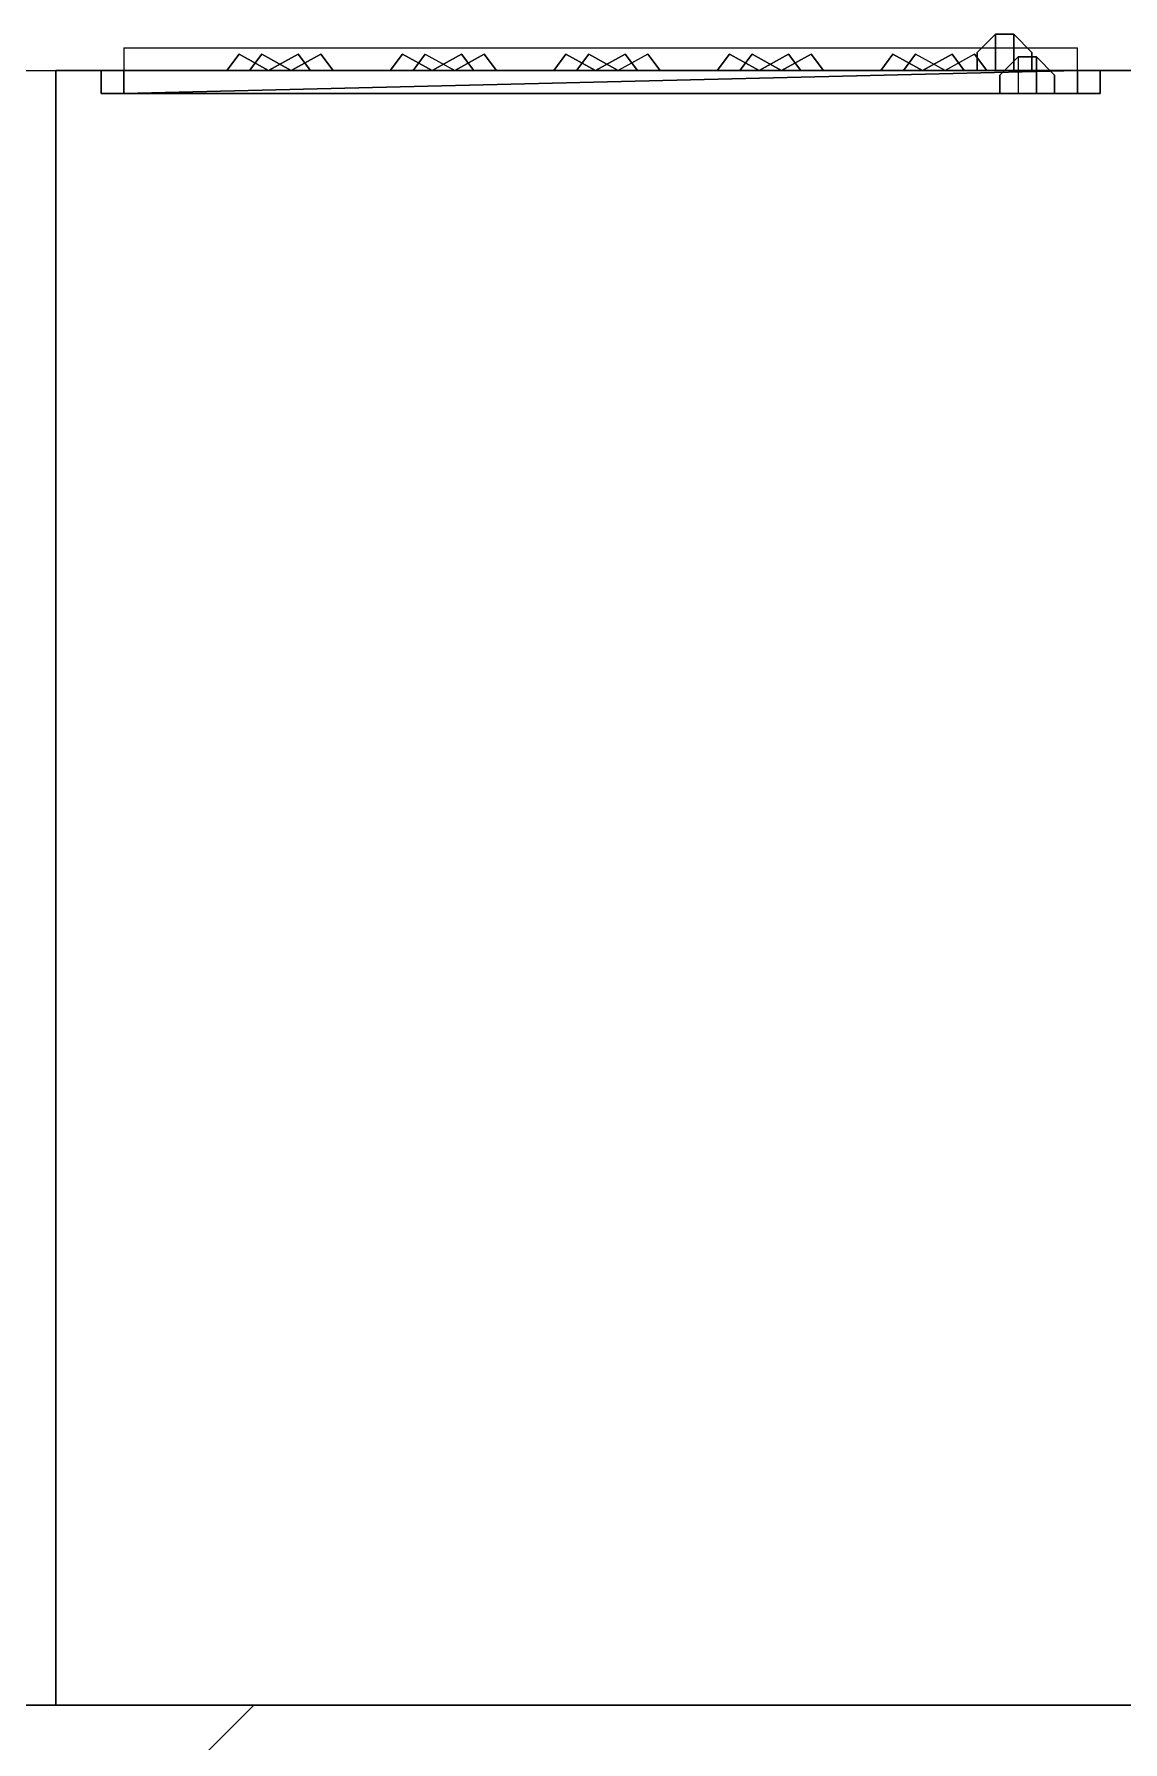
# Model space of a CAD drawing. Header units: inches. Extents: x 1913 to 24953, y -2945 to 1064.
# Drawn here: x 22809.49 to 22821.47, y -49.36 to -30.55 of the extents above; entities that cross this region are included whole.
import ezdxf

# ---------------------------------------------------------------- set-up
doc = ezdxf.new("R2010")
doc.units = ezdxf.units.IN
doc.header["$MEASUREMENT"] = 0
for name, color, linetype, lineweight in [('A-WALL', 113, 'Continuous', 13), ('A-WALL-PATT', 111, 'Continuous', 50), ('G-IMPT', 8, 'Continuous', 9), ('Q-SPCQ', 91, 'Continuous', 9)]:
    doc.layers.add(name, color=color, linetype=linetype, lineweight=lineweight)

# ---------------------------------------------------------------- blocks, each defined once
blk = doc.blocks.new('Locker_Block_-_small_296 - 12ZLKR06_dwg-421959-FloorPlan')
at = {"layer": 'G-IMPT'}
for p, q in [((0, 36), (0, 24)), ((0, 36), (0, 24)), ((0, 24), (0, 36)), ((0, 36), (0, 24)), ((18, 36), (18, 24)), ((18, 36), (18, 24)), ((18, 24.5), (18, 24)), ((18, 24.5), (18, 24)), ((0, 24), (0, 12)), ((0, 24), (0, 12)), ((18, 24), (0, 24)), ((18, 24), (0, 24)), ((0, 24), (0, 12)), ((0, 24), (0, 12)), ((0, 24), (0, 24)), ((0, 24), (0, 24)), ((0, 24), (18, 24)), ((0, 24), (18, 24)), ((0, 24), (0, 24)), ((0, 24), (18, 24)), ((0, 24), (18, 24)), ((18, 24), (18, 12)), ((18, 12), (18, 24)), ((18, 24), (18, 24)), ((18, 24), (18, 24)), ((18, 24), (18, 23.5)), ((18, 23.5), (18, 24)), ((18, 24), (18, 24)), ((17.75, 23.5), (18, 23.5)), ((17.75, 23.5), (17.75, 12.5)), ((17.75, 23.5), (18, 23.5)), ((17.75, 23.5), (17.75, 12.5)), ((17.75, 23.25), (17.75, 23.5)), ((17.75, 23.5), (17.75, 12.5)), ((17.75, 23.25), (17.75, 23.5)), ((17.75, 23.25), (17.75, 23.5)), ((17.75, 23.5), (17.75, 23.25)), ((17.75, 23.25), (17.75, 23.5)), ((17.75, 23.25), (17.75, 23.5)), ((17.75, 23.5), (17.75, 23.25)), ((17.75, 23.25), (17.75, 23.5)), ((17.75, 23.25), (17.75, 23.5)), ((17.75, 23.25), (17.75, 23.5)), ((17.75, 23.5), (17.75, 23.25)), ((17.75, 23.5), (17.75, 23.25)), ((17.75, 23.5), (17.75, 23.25)), ((17.75, 23.25), (17.75, 23.5)), ((17.75, 23.5), (17.75, 12.5)), ((17.75, 23.5), (17.75, 12.5)), ((17.75, 23.5), (17.75, 12.5)), ((17.75, 23.5), (17.75, 23.25)), ((17.75, 23.5), (17.75, 23.25)), ((17.75, 12.5), (17.75, 23.5)), ((17.75, 12.5), (17.75, 23.5)), ((17.75, 12.5), (17.75, 23.5)), ((17.75, 12.5), (17.75, 23.5)), ((17.75, 12.5), (17.75, 23.5)), ((17.75, 23.5), (17.75, 12.5)), ((17.75, 12.5), (17.75, 23.5)), ((17.75, 12.5), (17.75, 23.5)), ((17.75, 23.25), (17.75, 23.5)), ((17.75, 23.25), (17.75, 23.5)), ((17.75, 23.25), (17.75, 23.5)), ((17.75, 23.25), (17.75, 23.5)), ((17.75, 23.5), (17.75, 23.5)), ((17.75, 23.5), (17.75, 23.25)), ((17.75, 23.5), (17.75, 23.5)), ((17.75, 23.5), (17.75, 23.25)), ((17.75, 23.25), (17.75, 23.5)), ((17.75, 23.5), (17.75, 23.5)), ((17.75, 23.5), (17.75, 23.25)), ((17.75, 23.25), (17.75, 23.5)), ((17.75, 23.5), (17.75, 23.5)), ((17.75, 23.5), (17.75, 23.25)), ((17.75, 23.25), (17.75, 23.5)), ((17.75, 23.5), (17.75, 23.5)), ((17.75, 23.5), (17.75, 23.25)), ((17.75, 23.5), (17.75, 23.25)), ((17.75, 23.5), (17.75, 23.5)), ((17.75, 23.25), (17.75, 23.5)), ((17.75, 23.5), (17.75, 23.5)), ((17.75, 23.5), (17.75, 23.5)), ((17.75, 23.5), (18, 23.5)), ((18, 23.5), (17.75, 23.5)), ((17.75, 23.5), (17.75, 23.5)), ((17.75, 23.5), (18, 23.5)), ((17.75, 23.5), (18, 23.5)), ((17.75, 23.5), (18, 23.5)), ((17.75, 23.5), (17.75, 23.5)), ((18, 23.5), (17.75, 23.5)), ((17.75, 23.5), (18, 23.5)), ((17.75, 23.5), (17.75, 23.5)), ((17.75, 23.5), (18, 23.5)), ((17.75, 23.5), (17.75, 23.5)), ((17.75, 23.5), (18, 23.5)), ((18, 23.5), (17.75, 23.5)), ((18, 23.5), (18, 12.5)), ((18, 23.5), (18, 12.5)), ((18, 23.5), (18, 23.5)), ((18, 23.5), (18, 23.5)), ((18, 23.5), (18, 23.5)), ((18, 23.5), (18, 23.5)), ((18, 23.5), (18, 23.5)), ((18, 23.5), (18, 23.5)), ((18, 23.5), (18, 23.5)), ((18, 23.5), (18, 12.5)), ((18, 23.5), (18, 12.5)), ((18, 23.5), (18, 23.5)), ((18, 23.5), (18, 12.5)), ((18, 23.5), (18, 12.5)), ((18, 23.5), (18, 23.5)), ((17.75, 12.75), (17.75, 23.25)), ((18, 23.25), (17.75, 23.25)), ((17.75, 12.75), (17.75, 23.25)), ((18, 23.25), (17.75, 23.25)), ((17.75, 12.75), (17.75, 23.25)), ((17.75, 23.25), (18, 23.25)), ((17.75, 12.75), (17.75, 23.25)), ((18, 23.25), (17.75, 23.25)), ((17.75, 12.75), (17.75, 23.25)), ((18, 23.25), (17.75, 23.25)), ((18, 23.25), (17.75, 23.25)), ((17.75, 12.75), (17.75, 23.25)), ((17.75, 12.75), (17.75, 23.25)), ((18, 23.25), (17.75, 23.25)), ((17.75, 12.75), (17.75, 23.25)), ((18, 23.25), (17.75, 23.25)), ((17.75, 12.75), (17.75, 23.25)), ((17.75, 23.25), (18, 23.25)), ((17.75, 12.75), (17.75, 23.25)), ((17.75, 23.25), (18, 23.25)), ((18, 23.25), (17.75, 23.25)), ((17.75, 23.25), (17.75, 12.75)), ((17.75, 12.75), (17.75, 23.25)), ((18, 23.25), (17.75, 23.25)), ((17.75, 23.25), (18, 12.75)), ((17.75, 23.25), (18, 12.75)), ((17.75, 12.75), (17.75, 23.25)), ((17.75, 23.25), (18, 23.25)), ((18, 23.25), (17.75, 23.25)), ((17.75, 12.75), (17.75, 23.25)), ((18, 12.75), (17.75, 23.25)), ((18, 12.75), (17.75, 23.25)), ((17.75, 12.75), (17.75, 23.25)), ((17.75, 12.75), (17.75, 23.25)), ((17.75, 12.75), (17.75, 23.25)), ((17.75, 12.75), (17.75, 23.25)), ((17.75, 12.75), (17.75, 23.25)), ((17.75, 12.75), (17.75, 23.25)), ((17.75, 12.75), (17.75, 23.25)), ((17.75, 23.25), (17.75, 12.75)), ((17.75, 12.75), (17.75, 23.25)), ((17.75, 23.25), (17.75, 12.75)), ((17.75, 23.25), (17.75, 12.75)), ((17.75, 23.25), (17.75, 12.75)), ((17.75, 12.75), (17.75, 23.25)), ((17.75, 23.25), (17.75, 12.75)), ((17.75, 23.25), (17.75, 12.75)), ((17.75, 23.25), (17.75, 23.25)), ((17.75, 23.25), (17.75, 23.25)), ((17.75, 23.25), (17.75, 23.25)), ((17.75, 23.25), (17.75, 23.25)), ((17.75, 23.25), (17.75, 23.25)), ((17.75, 23.25), (17.75, 23.25)), ((18, 23.25), (17.75, 23.25)), ((18, 23.25), (17.75, 23.25)), ((17.75, 23.25), (17.75, 23.25)), ((18, 23.25), (17.75, 23.25)), ((18, 23.25), (17.75, 23.25)), ((17.75, 23.25), (17.75, 23.25)), ((18, 23.25), (17.75, 23.25)), ((17.75, 23.25), (17.75, 23.25)), ((17.75, 23.25), (18, 23.25)), ((18, 23.25), (17.75, 23.25)), ((18, 23.25), (17.75, 23.25)), ((17.75, 23.25), (17.75, 23.25)), ((18, 23.25), (17.75, 23.25)), ((18, 23.25), (17.75, 23.25)), ((17.75, 23.25), (17.75, 23.25)), ((18, 23.25), (17.75, 23.25)), ((18, 23.25), (17.75, 23.25)), ((17.75, 23.25), (17.75, 23.25)), ((18.25, 23.25), (18, 23.25)), ((18, 23.25), (18, 12.75)), ((18, 12.75), (18, 23.25)), ((18, 12.75), (18, 23.25)), ((18, 12.75), (18, 23.25)), ((18, 12.75), (18, 23.25)), ((18, 12.75), (18, 23.25)), ((18, 23.25), (18, 12.75)), ((18, 12.75), (18, 23.25)), ((18, 12.75), (18, 23.25)), ((18, 12.75), (18, 23.25)), ((18, 12.75), (18, 23.25)), ((18, 12.75), (18, 23.25)), ((18, 23.25), (18, 12.75)), ((18, 12.75), (18, 23.25)), ((18, 23.25), (18, 12.75)), ((18, 23.25), (18, 23.25)), ((18, 23.25), (18, 23.25)), ((18, 23.25), (18, 23.25)), ((18, 23.25), (18, 23.25)), ((18, 23.25), (18, 23.25)), ((18, 23.25), (18, 23.25)), ((18, 12.75), (18, 23.25)), ((18, 12.75), (18, 23.25)), ((18, 23.25), (18, 23.25)), ((18, 12.75), (18, 23.25)), ((18, 12.75), (18, 23.25)), ((18, 23.25), (18, 23.25)), ((18, 23.25), (18, 12.75)), ((18, 23.25), (18, 23.25)), ((18, 12.75), (18, 23.25)), ((18, 12.75), (18, 23.25)), ((18, 12.75), (18, 23.25)), ((18, 23.25), (18, 23.25)), ((18, 12.75), (18, 23.25)), ((18, 12.75), (18, 23.25)), ((18, 23.25), (18, 23.25)), ((18, 12.75), (18, 23.25)), ((18, 12.75), (18, 23.25)), ((18, 23.25), (18, 23.25)), ((18.25, 23.25), (18.25, 12.75)), ((18, 22.116), (18, 21.656)), ((18, 22.116), (18.181, 21.982)), ((18, 22.116), (18.181, 21.982)), ((18, 22.116), (18, 21.656)), ((18, 22.116), (18.181, 21.982)), ((18, 22.116), (18, 21.656)), ((18, 22.116), (18.181, 21.982)), ((18, 22.116), (18, 21.656)), ((18, 21.656), (18, 22.116)), ((18.181, 21.982), (18, 22.116)), ((18, 22.116), (18.181, 21.982)), ((18, 22.116), (18, 21.656)), ((18, 21.656), (18, 22.116)), ((18, 22.116), (18.181, 21.982)), ((18, 22.116), (18.181, 21.982)), ((18, 22.116), (18, 21.656)), ((18, 22.116), (18.181, 21.982)), ((18, 22.116), (18, 22.116)), ((18.181, 21.982), (18, 22.116)), ((18.181, 21.982), (18, 22.116)), ((18.181, 21.982), (18, 22.116)), ((18, 22.116), (18, 22.116)), ((18, 22.116), (18.181, 21.982)), ((18, 22.116), (18, 22.116)), ((18.181, 21.982), (18, 22.116)), ((18.181, 21.982), (18, 22.116)), ((18.181, 21.982), (18, 22.116)), ((18, 22.116), (18, 22.116)), ((18, 21.656), (18.181, 21.982)), ((18.181, 21.982), (18, 21.656)), ((18.181, 21.982), (18, 21.656)), ((18.181, 21.982), (18, 21.656)), ((18, 21.656), (18.181, 21.982)), ((18.181, 21.982), (18, 21.656)), ((18, 21.656), (18.181, 21.982)), ((18.181, 21.982), (18, 21.656)), ((18, 21.407), (18, 21.866)), ((18, 21.866), (18.181, 21.732)), ((18, 21.866), (18.181, 21.732)), ((18, 21.866), (18, 21.407)), ((18.181, 21.732), (18, 21.866)), ((18.181, 21.732), (18, 21.866)), ((18, 21.866), (18, 21.407)), ((18, 21.866), (18, 21.407)), ((18, 21.866), (18.181, 21.732)), ((18, 21.866), (18, 21.866)), ((18.181, 21.732), (18, 21.866)), ((18, 21.866), (18.181, 21.732)), ((18, 21.866), (18, 21.866)), ((18.181, 21.732), (18, 21.866)), ((18.181, 21.982), (18.181, 21.982)), ((18.181, 21.982), (18.181, 21.982)), ((18.181, 21.982), (18.181, 21.982)), ((18.181, 21.982), (18.181, 21.982)), ((18.181, 21.982), (18.181, 21.982)), ((18.181, 21.982), (18.181, 21.982)), ((18.181, 21.982), (18.181, 21.982)), ((18.181, 21.982), (18.181, 21.982)), ((18, 21.407), (18.181, 21.732)), ((18.181, 21.732), (18, 21.407)), ((18.181, 21.732), (18, 21.407)), ((18.181, 21.732), (18, 21.407)), ((18, 21.196), (18, 21.656)), ((18, 21.196), (18, 21.656)), ((18, 21.196), (18, 21.656)), ((18, 21.656), (18, 21.196)), ((18, 21.656), (18, 21.196)), ((18, 21.196), (18, 21.656)), ((18, 21.656), (18, 21.196)), ((18, 21.656), (18, 21.196)), ((18.181, 21.331), (18, 21.656)), ((18.181, 21.331), (18, 21.656)), ((18, 21.656), (18.181, 21.331)), ((18, 21.656), (18.181, 21.331)), ((18, 21.656), (18.181, 21.331)), ((18.181, 21.331), (18, 21.656)), ((18, 21.656), (18.181, 21.331)), ((18, 21.656), (18.181, 21.331)), ((18, 21.656), (18, 21.656)), ((18, 21.656), (18, 21.656)), ((18, 21.656), (18, 21.656)), ((18, 21.656), (18, 21.656)), ((18.181, 21.732), (18.181, 21.732)), ((18.181, 21.732), (18.181, 21.732)), ((18.181, 21.732), (18.181, 21.732)), ((18.181, 21.732), (18.181, 21.732)), ((18, 21.407), (18, 20.946)), ((18, 21.407), (18, 20.946)), ((18, 20.946), (18, 21.407)), ((18, 20.946), (18, 21.407)), ((18, 21.407), (18.181, 21.082)), ((18, 21.407), (18.181, 21.082)), ((18.181, 21.082), (18, 21.407)), ((18.181, 21.082), (18, 21.407)), ((18, 21.407), (18, 21.407)), ((18, 21.407), (18, 21.407)), ((18, 21.196), (18.181, 21.331)), ((18, 21.196), (18.181, 21.331)), ((18, 21.196), (18.181, 21.331)), ((18, 21.196), (18.181, 21.331)), ((18, 21.196), (18.181, 21.331)), ((18, 21.196), (18.181, 21.331)), ((18, 21.196), (18.181, 21.331)), ((18, 21.196), (18.181, 21.331)), ((18, 21.196), (18.181, 21.331)), ((18.181, 21.331), (18, 21.196)), ((18, 21.196), (18.181, 21.331)), ((18, 21.196), (18.181, 21.331)), ((18.181, 21.331), (18, 21.196)), ((18.181, 21.331), (18, 21.196)), ((18, 21.196), (18.181, 21.331)), ((18.181, 21.331), (18, 21.196)), ((18.181, 21.331), (18.181, 21.331)), ((18.181, 21.331), (18.181, 21.331)), ((18.181, 21.331), (18.181, 21.331)), ((18.181, 21.331), (18.181, 21.331)), ((18.181, 21.331), (18.181, 21.331)), ((18.181, 21.331), (18.181, 21.331)), ((18.181, 21.331), (18.181, 21.331)), ((18.181, 21.331), (18.181, 21.331)), ((18, 21.196), (18, 21.196)), ((18, 21.196), (18, 21.196)), ((18, 21.196), (18, 21.196)), ((18, 21.196), (18, 21.196)), ((18, 20.946), (18.181, 21.082)), ((18.181, 21.082), (18, 20.946)), ((18, 20.946), (18.181, 21.082)), ((18, 20.946), (18.181, 21.082)), ((18, 20.946), (18.181, 21.082)), ((18.181, 21.082), (18, 20.946)), ((18, 20.946), (18.181, 21.082)), ((18.181, 21.082), (18, 20.946)), ((18.181, 21.082), (18.181, 21.082)), ((18.181, 21.082), (18.181, 21.082)), ((18.181, 21.082), (18.181, 21.082)), ((18.181, 21.082), (18.181, 21.082)), ((18, 20.946), (18, 20.946)), ((18, 20.946), (18, 20.946)), ((18, 20.316), (18, 19.856)), ((18, 20.316), (18.181, 20.182)), ((18, 20.316), (18, 19.856)), ((18, 20.316), (18.181, 20.182)), ((18, 20.316), (18.181, 20.182)), ((18, 20.316), (18, 19.856)), ((18, 20.316), (18.181, 20.182)), ((18, 20.316), (18, 19.856)), ((18, 20.316), (18.181, 20.182)), ((18, 20.316), (18, 19.856)), ((18, 20.316), (18.181, 20.182)), ((18, 20.316), (18, 19.856)), ((18, 20.316), (18, 19.856)), ((18, 20.316), (18.181, 20.182)), ((18.181, 20.182), (18, 20.316)), ((18, 20.316), (18, 19.856)), ((18.181, 20.182), (18, 20.316)), ((18.181, 20.182), (18, 20.316)), ((18, 20.316), (18, 20.316)), ((18.181, 20.182), (18, 20.316)), ((18.181, 20.182), (18, 20.316)), ((18, 20.316), (18, 20.316)), ((18, 20.316), (18.181, 20.182)), ((18, 20.316), (18, 20.316)), ((18, 20.316), (18.181, 20.182)), ((18.181, 20.182), (18, 20.316)), ((18.181, 20.182), (18, 20.316)), ((18, 20.316), (18, 20.316)), ((18, 19.856), (18.181, 20.182)), ((18, 19.856), (18.181, 20.182)), ((18.181, 20.182), (18, 19.856)), ((18.181, 20.182), (18, 19.856)), ((18.181, 20.182), (18, 19.856)), ((18.181, 20.182), (18, 19.856)), ((18, 19.856), (18.181, 20.182)), ((18.181, 20.182), (18, 19.856)), ((18.181, 20.182), (18.181, 20.182)), ((18.181, 20.182), (18.181, 20.182)), ((18.181, 20.182), (18.181, 20.182)), ((18.181, 20.182), (18.181, 20.182)), ((18.181, 20.182), (18.181, 20.182)), ((18.181, 20.182), (18.181, 20.182)), ((18.181, 20.182), (18.181, 20.182)), ((18.181, 20.182), (18.181, 20.182)), ((18, 20.066), (18.181, 19.932)), ((18, 20.066), (18, 19.607)), ((18, 20.066), (18.181, 19.932)), ((18, 20.066), (18, 19.607)), ((18, 20.066), (18.181, 19.932)), ((18, 20.066), (18, 19.607)), ((18.181, 19.932), (18, 20.066)), ((18, 20.066), (18, 19.607)), ((18, 20.066), (18.181, 19.932)), ((18, 20.066), (18, 20.066)), ((18.181, 19.932), (18, 20.066)), ((18.181, 19.932), (18, 20.066)), ((18.181, 19.932), (18, 20.066)), ((18, 20.066), (18, 20.066)), ((18.181, 19.932), (18, 19.607)), ((18.181, 19.932), (18, 19.607)), ((18.181, 19.932), (18, 19.607)), ((18.181, 19.932), (18, 19.607)), ((18, 19.396), (18, 19.856)), ((18, 19.396), (18, 19.856)), ((18, 19.856), (18, 19.396)), ((18, 19.396), (18, 19.856)), ((18, 19.396), (18, 19.856)), ((18, 19.396), (18, 19.856)), ((18, 19.396), (18, 19.856)), ((18, 19.856), (18, 19.396)), ((18.181, 19.531), (18, 19.856)), ((18.181, 19.531), (18, 19.856)), ((18, 19.856), (18.181, 19.531)), ((18.181, 19.531), (18, 19.856)), ((18, 19.856), (18.181, 19.531)), ((18.181, 19.531), (18, 19.856)), ((18, 19.856), (18.181, 19.531)), ((18, 19.856), (18.181, 19.531)), ((18, 19.856), (18, 19.856)), ((18, 19.856), (18, 19.856)), ((18, 19.856), (18, 19.856)), ((18, 19.856), (18, 19.856)), ((18.181, 19.932), (18.181, 19.932)), ((18.181, 19.932), (18.181, 19.932)), ((18.181, 19.932), (18.181, 19.932)), ((18.181, 19.932), (18.181, 19.932)), ((18, 19.146), (18, 19.607)), ((18, 19.607), (18, 19.146)), ((18, 19.146), (18, 19.607)), ((18, 19.607), (18, 19.146)), ((18.181, 19.282), (18, 19.607)), ((18, 19.607), (18.181, 19.282)), ((18.181, 19.282), (18, 19.607)), ((18, 19.607), (18.181, 19.282)), ((18, 19.607), (18, 19.607)), ((18, 19.607), (18, 19.607)), ((18, 19.396), (18.181, 19.531)), ((18, 19.396), (18.181, 19.531)), ((18, 19.396), (18.181, 19.531)), ((18, 19.396), (18.181, 19.531)), ((18, 19.396), (18.181, 19.531)), ((18.181, 19.531), (18, 19.396)), ((18, 19.396), (18.181, 19.531)), ((18, 19.396), (18.181, 19.531)), ((18, 19.396), (18.181, 19.531)), ((18.181, 19.531), (18, 19.396)), ((18.181, 19.531), (18, 19.396)), ((18.181, 19.531), (18, 19.396)), ((18, 19.396), (18.181, 19.531)), ((18.181, 19.531), (18, 19.396)), ((18, 19.396), (18.181, 19.531)), ((18.181, 19.531), (18, 19.396)), ((18, 19.396), (18, 19.396)), ((18, 19.396), (18, 19.396)), ((18, 19.396), (18, 19.396)), ((18, 19.396), (18, 19.396)), ((18.181, 19.531), (18.181, 19.531)), ((18.181, 19.531), (18.181, 19.531)), ((18.181, 19.531), (18.181, 19.531)), ((18.181, 19.531), (18.181, 19.531)), ((18.181, 19.531), (18.181, 19.531)), ((18.181, 19.531), (18.181, 19.531)), ((18.181, 19.531), (18.181, 19.531)), ((18.181, 19.531), (18.181, 19.531)), ((18, 19.146), (18.181, 19.282)), ((18, 19.146), (18.181, 19.282)), ((18, 19.146), (18.181, 19.282)), ((18.181, 19.282), (18, 19.146)), ((18, 19.146), (18.181, 19.282)), ((18.181, 19.282), (18, 19.146)), ((18, 19.146), (18.181, 19.282)), ((18.181, 19.282), (18, 19.146)), ((18.181, 19.282), (18.181, 19.282)), ((18.181, 19.282), (18.181, 19.282)), ((18.181, 19.282), (18.181, 19.282)), ((18.181, 19.282), (18.181, 19.282)), ((18, 19.146), (18, 19.146)), ((18, 19.146), (18, 19.146)), ((18, 18.056), (18, 18.516)), ((18, 18.056), (18, 18.516)), ((18, 18.516), (18.181, 18.382)), ((18, 18.516), (18.181, 18.382)), ((18, 18.516), (18.181, 18.382)), ((18, 18.516), (18, 18.056)), ((18, 18.056), (18, 18.516)), ((18, 18.516), (18.181, 18.382)), ((18, 18.056), (18, 18.516)), ((18, 18.516), (18.181, 18.382)), ((18, 18.516), (18, 18.056)), ((18.181, 18.382), (18, 18.516)), ((18, 18.056), (18, 18.516)), ((18, 18.516), (18.181, 18.382)), ((18, 18.516), (18.181, 18.382)), ((18, 18.516), (18, 18.056)), ((18.181, 18.382), (18, 18.516)), ((18.181, 18.382), (18, 18.516)), ((18, 18.516), (18, 18.516)), ((18.181, 18.382), (18, 18.516)), ((18.181, 18.382), (18, 18.516)), ((18, 18.516), (18, 18.516)), ((18, 18.516), (18.181, 18.382)), ((18, 18.516), (18, 18.516)), ((18.181, 18.382), (18, 18.516)), ((18.181, 18.382), (18, 18.516)), ((18.181, 18.382), (18, 18.516)), ((18, 18.516), (18, 18.516)), ((18, 18.056), (18.181, 18.382)), ((18, 18.056), (18.181, 18.382)), ((18, 18.056), (18.181, 18.382)), ((18.181, 18.382), (18, 18.056)), ((18, 18.056), (18.181, 18.382)), ((18.181, 18.382), (18, 18.056)), ((18, 18.056), (18.181, 18.382)), ((18.181, 18.382), (18, 18.056)), ((18, 18.266), (18, 17.807)), ((18, 18.266), (18.181, 18.132)), ((18, 17.807), (18, 18.266)), ((18.181, 18.132), (18, 18.266)), ((18, 17.807), (18, 18.266)), ((18, 18.266), (18.181, 18.132)), ((18, 18.266), (18, 17.807)), ((18, 18.266), (18.181, 18.132)), ((18.181, 18.132), (18, 18.266)), ((18.181, 18.132), (18, 18.266)), ((18, 18.266), (18, 18.266)), ((18, 18.266), (18.181, 18.132)), ((18, 18.266), (18, 18.266)), ((18.181, 18.132), (18, 18.266)), ((18.181, 18.382), (18.181, 18.382)), ((18.181, 18.382), (18.181, 18.382)), ((18.181, 18.382), (18.181, 18.382)), ((18.181, 18.382), (18.181, 18.382)), ((18.181, 18.382), (18.181, 18.382)), ((18.181, 18.382), (18.181, 18.382)), ((18.181, 18.382), (18.181, 18.382)), ((18.181, 18.382), (18.181, 18.382)), ((18, 17.807), (18.181, 18.132)), ((18, 17.807), (18.181, 18.132)), ((18, 17.807), (18.181, 18.132)), ((18.181, 18.132), (18, 17.807)), ((18, 17.596), (18, 18.056)), ((18, 17.596), (18, 18.056)), ((18, 17.596), (18, 18.056)), ((18, 17.596), (18, 18.056)), ((18, 17.596), (18, 18.056)), ((18, 17.596), (18, 18.056)), ((18, 17.596), (18, 18.056)), ((18, 17.596), (18, 18.056)), ((18.181, 17.731), (18, 18.056)), ((18, 18.056), (18.181, 17.731)), ((18.181, 17.731), (18, 18.056)), ((18.181, 17.731), (18, 18.056)), ((18.181, 17.731), (18, 18.056)), ((18.181, 17.731), (18, 18.056)), ((18.181, 17.731), (18, 18.056)), ((18.181, 17.731), (18, 18.056)), ((18, 18.056), (18, 18.056)), ((18, 18.056), (18, 18.056)), ((18, 18.056), (18, 18.056)), ((18, 18.056), (18, 18.056)), ((18.181, 18.132), (18.181, 18.132)), ((18.181, 18.132), (18.181, 18.132)), ((18.181, 18.132), (18.181, 18.132)), ((18.181, 18.132), (18.181, 18.132)), ((18, 17.346), (18, 17.807)), ((18, 17.346), (18, 17.807)), ((18, 17.346), (18, 17.807)), ((18, 17.346), (18, 17.807)), ((18.181, 17.482), (18, 17.807)), ((18.181, 17.482), (18, 17.807)), ((18.181, 17.482), (18, 17.807)), ((18.181, 17.482), (18, 17.807)), ((18, 17.807), (18, 17.807)), ((18, 17.807), (18, 17.807)), ((18, 17.596), (18.181, 17.731)), ((18, 17.596), (18.181, 17.731)), ((18, 17.596), (18.181, 17.731)), ((18, 17.596), (18.181, 17.731)), ((18, 17.596), (18.181, 17.731)), ((18, 17.596), (18.181, 17.731)), ((18.181, 17.731), (18, 17.596)), ((18, 17.596), (18.181, 17.731)), ((18, 17.596), (18.181, 17.731)), ((18.181, 17.731), (18, 17.596)), ((18, 17.596), (18.181, 17.731)), ((18, 17.596), (18.181, 17.731)), ((18, 17.596), (18.181, 17.731)), ((18.181, 17.731), (18, 17.596)), ((18, 17.596), (18.181, 17.731)), ((18.181, 17.731), (18, 17.596)), ((18.181, 17.731), (18.181, 17.731)), ((18.181, 17.731), (18.181, 17.731)), ((18.181, 17.731), (18.181, 17.731)), ((18.181, 17.731), (18.181, 17.731)), ((18.181, 17.731), (18.181, 17.731)), ((18.181, 17.731), (18.181, 17.731)), ((18.181, 17.731), (18.181, 17.731)), ((18.181, 17.731), (18.181, 17.731)), ((18, 17.596), (18, 17.596)), ((18, 17.596), (18, 17.596)), ((18, 17.596), (18, 17.596)), ((18, 17.596), (18, 17.596)), ((18.181, 17.482), (18, 17.346)), ((18.181, 17.482), (18, 17.346)), ((18.181, 17.482), (18, 17.346)), ((18, 17.346), (18.181, 17.482)), ((18, 17.346), (18.181, 17.482)), ((18.181, 17.482), (18, 17.346)), ((18, 17.346), (18.181, 17.482)), ((18, 17.346), (18.181, 17.482)), ((18, 17.346), (18, 17.346)), ((18, 17.346), (18, 17.346)), ((18.181, 17.482), (18.181, 17.482)), ((18.181, 17.482), (18.181, 17.482)), ((18.181, 17.482), (18.181, 17.482)), ((18.181, 17.482), (18.181, 17.482)), ((18, 16.256), (18, 16.716)), ((18, 16.716), (18.181, 16.582)), ((18, 16.716), (18, 16.256)), ((18, 16.716), (18.181, 16.582)), ((18, 16.716), (18.181, 16.582)), ((18, 16.716), (18, 16.256)), ((18, 16.256), (18, 16.716)), ((18.181, 16.582), (18, 16.716)), ((18, 16.716), (18, 16.256)), ((18, 16.716), (18.181, 16.582)), ((18, 16.256), (18, 16.716)), ((18.181, 16.582), (18, 16.716)), ((18, 16.716), (18.181, 16.582)), ((18, 16.716), (18, 16.256)), ((18, 16.256), (18, 16.716)), ((18, 16.716), (18.181, 16.582)), ((18, 16.716), (18.181, 16.582)), ((18, 16.716), (18, 16.716)), ((18.181, 16.582), (18, 16.716)), ((18.181, 16.582), (18, 16.716)), ((18.181, 16.582), (18, 16.716)), ((18, 16.716), (18, 16.716)), ((18, 16.716), (18.181, 16.582)), ((18, 16.716), (18, 16.716)), ((18.181, 16.582), (18, 16.716)), ((18.181, 16.582), (18, 16.716)), ((18.181, 16.582), (18, 16.716)), ((18, 16.716), (18, 16.716)), ((18, 16.256), (18.181, 16.582)), ((18, 16.256), (18.181, 16.582)), ((18, 16.256), (18.181, 16.582)), ((18.181, 16.582), (18, 16.256)), ((18, 16.256), (18.181, 16.582)), ((18, 16.256), (18.181, 16.582)), ((18, 16.256), (18.181, 16.582)), ((18.181, 16.582), (18, 16.256)), ((18.181, 16.582), (18.181, 16.582)), ((18.181, 16.582), (18.181, 16.582)), ((18.181, 16.582), (18.181, 16.582)), ((18.181, 16.582), (18.181, 16.582)), ((18.181, 16.582), (18.181, 16.582)), ((18.181, 16.582), (18.181, 16.582)), ((18.181, 16.582), (18.181, 16.582)), ((18.181, 16.582), (18.181, 16.582)), ((18, 16.466), (18.181, 16.332)), ((18, 16.466), (18, 16.007)), ((18, 16.466), (18.181, 16.332)), ((18, 16.466), (18, 16.007)), ((18, 16.466), (18.181, 16.332)), ((18, 16.466), (18, 16.007)), ((18, 16.007), (18, 16.466)), ((18, 16.466), (18.181, 16.332)), ((18.181, 16.332), (18, 16.466)), ((18.181, 16.332), (18, 16.466)), ((18, 16.466), (18, 16.466)), ((18, 16.466), (18.181, 16.332)), ((18, 16.466), (18, 16.466)), ((18.181, 16.332), (18, 16.466)), ((18.181, 16.332), (18, 16.007)), ((18.181, 16.332), (18, 16.007)), ((18.181, 16.332), (18, 16.007)), ((18, 16.007), (18.181, 16.332)), ((18, 15.796), (18, 16.256)), ((18, 15.796), (18, 16.256)), ((18, 15.796), (18, 16.256)), ((18, 15.796), (18, 16.256)), ((18, 15.796), (18, 16.256)), ((18, 15.796), (18, 16.256)), ((18, 15.796), (18, 16.256)), ((18, 15.796), (18, 16.256)), ((18, 16.256), (18.181, 15.931)), ((18.181, 15.931), (18, 16.256)), ((18.181, 15.931), (18, 16.256)), ((18.181, 15.931), (18, 16.256)), ((18.181, 15.931), (18, 16.256)), ((18.181, 15.931), (18, 16.256)), ((18.181, 15.931), (18, 16.256)), ((18.181, 15.931), (18, 16.256)), ((18, 16.256), (18, 16.256)), ((18, 16.256), (18, 16.256)), ((18, 16.256), (18, 16.256)), ((18, 16.256), (18, 16.256)), ((18.181, 16.332), (18.181, 16.332)), ((18.181, 16.332), (18.181, 16.332)), ((18.181, 16.332), (18.181, 16.332)), ((18.181, 16.332), (18.181, 16.332)), ((18, 16.007), (18, 15.546)), ((18, 15.546), (18, 16.007)), ((18, 15.546), (18, 16.007)), ((18, 15.546), (18, 16.007)), ((18, 16.007), (18.181, 15.682)), ((18.181, 15.682), (18, 16.007)), ((18.181, 15.682), (18, 16.007)), ((18.181, 15.682), (18, 16.007)), ((18, 16.007), (18, 16.007)), ((18, 16.007), (18, 16.007)), ((18, 15.796), (18.181, 15.931)), ((18, 15.796), (18.181, 15.931)), ((18, 15.796), (18.181, 15.931)), ((18.181, 15.931), (18, 15.796)), ((18, 15.796), (18.181, 15.931)), ((18.181, 15.931), (18, 15.796)), ((18, 15.796), (18.181, 15.931)), ((18, 15.796), (18.181, 15.931)), ((18, 15.796), (18.181, 15.931)), ((18.181, 15.931), (18, 15.796)), ((18, 15.796), (18.181, 15.931)), ((18.181, 15.931), (18, 15.796)), ((18, 15.796), (18.181, 15.931)), ((18.181, 15.931), (18, 15.796)), ((18, 15.796), (18.181, 15.931)), ((18.181, 15.931), (18, 15.796)), ((18.181, 15.931), (18.181, 15.931)), ((18.181, 15.931), (18.181, 15.931)), ((18.181, 15.931), (18.181, 15.931)), ((18.181, 15.931), (18.181, 15.931)), ((18.181, 15.931), (18.181, 15.931)), ((18.181, 15.931), (18.181, 15.931)), ((18.181, 15.931), (18.181, 15.931)), ((18.181, 15.931), (18.181, 15.931)), ((18, 15.796), (18, 15.796)), ((18, 15.796), (18, 15.796)), ((18, 15.796), (18, 15.796)), ((18, 15.796), (18, 15.796)), ((18, 15.546), (18.181, 15.682)), ((18.181, 15.682), (18, 15.546)), ((18, 15.546), (18.181, 15.682)), ((18.181, 15.682), (18, 15.546)), ((18.181, 15.682), (18, 15.546)), ((18.181, 15.682), (18, 15.546)), ((18, 15.546), (18.181, 15.682)), ((18, 15.546), (18.181, 15.682)), ((18.181, 15.682), (18.181, 15.682)), ((18.181, 15.682), (18.181, 15.682)), ((18.181, 15.682), (18.181, 15.682)), ((18.181, 15.682), (18.181, 15.682)), ((18, 15.546), (18, 15.546)), ((18, 15.546), (18, 15.546)), ((18, 14.456), (18, 14.916)), ((18, 14.916), (18.181, 14.782)), ((18, 14.916), (18.181, 14.782)), ((18, 14.916), (18, 14.456)), ((18, 14.456), (18, 14.916)), ((18, 14.456), (18, 14.916)), ((18, 14.916), (18.181, 14.782)), ((18.181, 14.782), (18, 14.916)), ((18, 14.456), (18, 14.916)), ((18, 14.916), (18.181, 14.782)), ((18, 14.916), (18, 14.456)), ((18.181, 14.782), (18, 14.916)), ((18, 14.916), (18.181, 14.782)), ((18, 14.916), (18, 14.456)), ((18, 14.916), (18.181, 14.782)), ((18, 14.916), (18, 14.456)), ((18, 14.916), (18.181, 14.782)), ((18, 14.916), (18, 14.916)), ((18.181, 14.782), (18, 14.916)), ((18, 14.916), (18.181, 14.782)), ((18, 14.916), (18, 14.916)), ((18.181, 14.782), (18, 14.916)), ((18, 14.916), (18.181, 14.782)), ((18, 14.916), (18, 14.916)), ((18.181, 14.782), (18, 14.916)), ((18.181, 14.782), (18, 14.916)), ((18.181, 14.782), (18, 14.916)), ((18, 14.916), (18, 14.916)), ((18, 14.456), (18.181, 14.782)), ((18.181, 14.782), (18, 14.456)), ((18, 14.456), (18.181, 14.782)), ((18, 14.456), (18.181, 14.782)), ((18, 14.456), (18.181, 14.782)), ((18.181, 14.782), (18, 14.456)), ((18.181, 14.782), (18, 14.456)), ((18.181, 14.782), (18, 14.456)), ((18.181, 14.782), (18.181, 14.782)), ((18.181, 14.782), (18.181, 14.782)), ((18.181, 14.782), (18.181, 14.782)), ((18.181, 14.782), (18.181, 14.782)), ((18.181, 14.782), (18.181, 14.782)), ((18.181, 14.782), (18.181, 14.782)), ((18.181, 14.782), (18.181, 14.782)), ((18.181, 14.782), (18.181, 14.782)), ((18, 14.207), (18, 14.666)), ((18, 14.666), (18, 14.207)), ((18, 14.666), (18.181, 14.532)), ((18.181, 14.532), (18, 14.666)), ((18, 14.666), (18, 14.207)), ((18, 14.666), (18.181, 14.532)), ((18, 14.207), (18, 14.666)), ((18, 14.666), (18.181, 14.532)), ((18.181, 14.532), (18, 14.666)), ((18.181, 14.532), (18, 14.666)), ((18, 14.666), (18, 14.666)), ((18, 14.666), (18.181, 14.532)), ((18, 14.666), (18, 14.666)), ((18.181, 14.532), (18, 14.666)), ((18, 14.207), (18.181, 14.532)), ((18, 14.207), (18.181, 14.532)), ((18, 14.207), (18.181, 14.532)), ((18, 14.207), (18.181, 14.532)), ((18.181, 14.532), (18.181, 14.532)), ((18.181, 14.532), (18.181, 14.532)), ((18.181, 14.532), (18.181, 14.532)), ((18.181, 14.532), (18.181, 14.532)), ((18, 13.996), (18, 14.456)), ((18, 13.996), (18, 14.456)), ((18, 14.456), (18, 13.996)), ((18, 14.456), (18, 13.996)), ((18, 13.996), (18, 14.456)), ((18, 13.996), (18, 14.456)), ((18, 13.996), (18, 14.456)), ((18, 13.996), (18, 14.456)), ((18, 14.456), (18.181, 14.131)), ((18.181, 14.131), (18, 14.456)), ((18, 14.456), (18.181, 14.131)), ((18, 14.456), (18.181, 14.131)), ((18.181, 14.131), (18, 14.456)), ((18.181, 14.131), (18, 14.456)), ((18.181, 14.131), (18, 14.456)), ((18.181, 14.131), (18, 14.456)), ((18, 14.456), (18, 14.456)), ((18, 14.456), (18, 14.456)), ((18, 14.456), (18, 14.456)), ((18, 14.456), (18, 14.456)), ((18, 13.746), (18, 14.207)), ((18, 13.746), (18, 14.207)), ((18, 13.746), (18, 14.207)), ((18, 13.746), (18, 14.207)), ((18.181, 13.882), (18, 14.207)), ((18.181, 13.882), (18, 14.207)), ((18.181, 13.882), (18, 14.207)), ((18.181, 13.882), (18, 14.207)), ((18, 14.207), (18, 14.207)), ((18, 14.207), (18, 14.207)), ((18, 13.996), (18.181, 14.131)), ((18, 13.996), (18.181, 14.131)), ((18.181, 14.131), (18, 13.996)), ((18, 13.996), (18.181, 14.131)), ((18.181, 14.131), (18, 13.996)), ((18.181, 14.131), (18, 13.996)), ((18.181, 14.131), (18, 13.996)), ((18, 13.996), (18.181, 14.131)), ((18, 13.996), (18.181, 14.131)), ((18.181, 14.131), (18, 13.996)), ((18, 13.996), (18.181, 14.131)), ((18.181, 14.131), (18, 13.996)), ((18.181, 14.131), (18, 13.996)), ((18.181, 14.131), (18, 13.996)), ((18, 13.996), (18.181, 14.131)), ((18.181, 14.131), (18, 13.996)), ((18.181, 14.131), (18.181, 14.131)), ((18.181, 14.131), (18.181, 14.131)), ((18.181, 14.131), (18.181, 14.131)), ((18.181, 14.131), (18.181, 14.131)), ((18.181, 14.131), (18.181, 14.131)), ((18.181, 14.131), (18.181, 14.131)), ((18.181, 14.131), (18.181, 14.131)), ((18.181, 14.131), (18.181, 14.131)), ((18, 13.996), (18, 13.996)), ((18, 13.996), (18, 13.996)), ((18, 13.996), (18, 13.996)), ((18, 13.996), (18, 13.996)), ((18.181, 13.882), (18, 13.746)), ((18.181, 13.882), (18, 13.746)), ((18.181, 13.882), (18, 13.746)), ((18, 13.746), (18.181, 13.882)), ((18, 13.746), (18.181, 13.882)), ((18.181, 13.882), (18, 13.746)), ((18, 13.746), (18.181, 13.882)), ((18, 13.746), (18.181, 13.882)), ((18, 13.652), (18, 13.853)), ((18, 13.853), (18, 13.652)), ((18, 13.853), (18, 13.853)), ((18, 13.652), (18, 13.853)), ((18, 13.652), (18, 13.853)), ((18, 13.853), (18, 13.853)), ((18, 13.652), (18, 13.853)), ((18, 13.853), (18, 13.853)), ((18, 13.652), (18, 13.853)), ((18, 13.652), (18, 13.853)), ((18, 13.853), (18, 13.853)), ((18, 13.853), (18, 13.652)), ((18, 13.853), (18.2, 13.853)), ((18, 13.853), (18.2, 13.853)), ((18.2, 13.853), (18, 13.853)), ((18, 13.853), (18.2, 13.853)), ((18, 13.853), (18.2, 13.853)), ((18.2, 13.853), (18, 13.853)), ((18, 13.853), (18.2, 13.853)), ((18, 13.853), (18.2, 13.853)), ((18, 13.746), (18, 13.746)), ((18, 13.746), (18, 13.746)), ((18.181, 13.882), (18.181, 13.882)), ((18.181, 13.882), (18.181, 13.882)), ((18.181, 13.882), (18.181, 13.882)), ((18.181, 13.882), (18.181, 13.882)), ((18.402, 13.652), (18.2, 13.853)), ((18.402, 13.652), (18.2, 13.853)), ((18.402, 13.652), (18.2, 13.853)), ((18.2, 13.853), (18.402, 13.652)), ((18.402, 13.652), (18.2, 13.853)), ((18.2, 13.853), (18.402, 13.652)), ((18.2, 13.853), (18.402, 13.652)), ((18.2, 13.853), (18.402, 13.652)), ((18.2, 13.853), (18.2, 13.853)), ((18.2, 13.853), (18.2, 13.853)), ((18.2, 13.853), (18.2, 13.853)), ((18.2, 13.853), (18.2, 13.853)), ((17.75, 13.603), (17.75, 13.403)), ((17.75, 13.603), (17.75, 13.603)), ((17.75, 13.603), (17.75, 13.403)), ((17.75, 13.403), (17.75, 13.603)), ((17.75, 13.403), (17.75, 13.603)), ((17.75, 13.603), (17.75, 13.603)), ((17.951, 13.603), (17.75, 13.603)), ((17.75, 13.603), (17.951, 13.603)), ((17.951, 13.603), (17.75, 13.603)), ((17.951, 13.603), (17.75, 13.603)), ((18.152, 13.403), (17.951, 13.603)), ((17.951, 13.603), (18.152, 13.403)), ((18.152, 13.403), (17.951, 13.603)), ((18.152, 13.403), (17.951, 13.603)), ((17.951, 13.603), (17.951, 13.603)), ((17.951, 13.603), (17.951, 13.603)), ((18, 13.652), (18, 13.452)), ((18, 13.452), (18, 13.652)), ((18, 13.652), (18, 13.452)), ((18, 13.452), (18, 13.652)), ((18, 13.452), (18, 13.652)), ((18, 13.652), (18, 13.452)), ((18, 13.652), (18, 13.452)), ((18, 13.652), (18, 13.452)), ((18.402, 13.652), (18, 13.652)), ((18.402, 13.652), (18, 13.652)), ((18.402, 13.652), (18, 13.652)), ((18, 13.652), (18.402, 13.652)), ((18, 13.652), (18.402, 13.652)), ((18.402, 13.652), (18, 13.652)), ((18, 13.652), (18.402, 13.652)), ((18, 13.652), (18.402, 13.652)), ((18.402, 13.452), (18.402, 13.652)), ((18.402, 13.452), (18.402, 13.652)), ((18.402, 13.652), (18.402, 13.452)), ((18.402, 13.452), (18.402, 13.652)), ((18.402, 13.452), (18.402, 13.652)), ((18.402, 13.452), (18.402, 13.652)), ((18.402, 13.452), (18.402, 13.652)), ((18.402, 13.652), (18.402, 13.452)), ((18.402, 13.652), (18.402, 13.652)), ((18.402, 13.652), (18.402, 13.652)), ((18.402, 13.652), (18.402, 13.652)), ((18.402, 13.652), (18.402, 13.652)), ((17.75, 13.202), (17.75, 13.403)), ((17.75, 13.202), (17.75, 13.403)), ((17.75, 13.202), (17.75, 13.403)), ((17.75, 13.202), (17.75, 13.403)), ((18.152, 13.403), (17.75, 13.403)), ((18.152, 13.403), (17.75, 13.403)), ((18.152, 13.403), (17.75, 13.403)), ((18.152, 13.403), (17.75, 13.403)), ((18, 13.252), (18, 13.452)), ((18, 13.252), (18, 13.452)), ((18, 13.452), (18, 13.252)), ((18, 13.252), (18, 13.452)), ((18, 13.452), (18, 13.252)), ((18, 13.252), (18, 13.452)), ((18, 13.452), (18, 13.252)), ((18, 13.252), (18, 13.452)), ((18.402, 13.452), (18, 13.452)), ((18.402, 13.452), (18, 13.452)), ((18.402, 13.452), (18, 13.452)), ((18.402, 13.452), (18, 13.452)), ((18.402, 13.452), (18, 13.452)), ((18, 13.452), (18.402, 13.452)), ((18, 13.452), (18.402, 13.452)), ((18.402, 13.452), (18, 13.452)), ((18.152, 13.202), (18.152, 13.403)), ((18.152, 13.403), (18.152, 13.202)), ((18.152, 13.202), (18.152, 13.403)), ((18.152, 13.403), (18.152, 13.202)), ((18.152, 13.403), (18.152, 13.403)), ((18.152, 13.403), (18.152, 13.403)), ((18.402, 13.452), (18.2, 13.252)), ((18.402, 13.452), (18.2, 13.252)), ((18.2, 13.252), (18.402, 13.452)), ((18.2, 13.252), (18.402, 13.452)), ((18.2, 13.252), (18.402, 13.452)), ((18.2, 13.252), (18.402, 13.452)), ((18.402, 13.452), (18.2, 13.252)), ((18.402, 13.452), (18.2, 13.252)), ((18.402, 13.452), (18.402, 13.452)), ((18.402, 13.452), (18.402, 13.452)), ((18.402, 13.452), (18.402, 13.452)), ((18.402, 13.452), (18.402, 13.452)), ((17.75, 13.202), (17.75, 13.002)), ((17.75, 13.202), (17.75, 13.002)), ((17.75, 13.202), (17.75, 13.002)), ((17.75, 13.002), (17.75, 13.202)), ((18.152, 13.202), (17.75, 13.202)), ((18.152, 13.202), (17.75, 13.202)), ((18.152, 13.202), (17.75, 13.202)), ((17.75, 13.202), (18.152, 13.202)), ((18.152, 13.202), (17.951, 13.002)), ((18.152, 13.202), (17.951, 13.002)), ((18.152, 13.202), (17.951, 13.002)), ((18.152, 13.202), (17.951, 13.002)), ((18, 13.252), (18, 13.252)), ((18, 13.252), (18, 13.252)), ((18, 13.252), (18, 13.252)), ((18, 13.252), (18, 13.252)), ((18.2, 13.252), (18, 13.252)), ((18.2, 13.252), (18, 13.252)), ((18.2, 13.252), (18, 13.252)), ((18.2, 13.252), (18, 13.252)), ((18.2, 13.252), (18, 13.252)), ((18.2, 13.252), (18, 13.252)), ((18, 13.252), (18.2, 13.252)), ((18, 13.252), (18.2, 13.252)), ((18.152, 13.202), (18.152, 13.202)), ((18.152, 13.202), (18.152, 13.202)), ((18.2, 13.252), (18.2, 13.252)), ((18.2, 13.252), (18.2, 13.252)), ((18.2, 13.252), (18.2, 13.252)), ((18.2, 13.252), (18.2, 13.252)), ((17.75, 13.002), (17.75, 13.002)), ((17.75, 13.002), (17.75, 13.002)), ((17.951, 13.002), (17.75, 13.002)), ((17.951, 13.002), (17.75, 13.002)), ((17.75, 13.002), (17.951, 13.002)), ((17.951, 13.002), (17.75, 13.002)), ((17.951, 13.002), (17.951, 13.002)), ((17.951, 13.002), (17.951, 13.002)), ((17.75, 12.75), (18, 12.75)), ((17.75, 12.75), (18, 12.75)), ((18, 12.75), (17.75, 12.75)), ((17.75, 12.75), (18, 12.75)), ((17.75, 12.75), (18, 12.75)), ((18, 12.75), (17.75, 12.75)), ((17.75, 12.75), (18, 12.75)), ((17.75, 12.75), (18, 12.75)), ((18, 12.75), (17.75, 12.75)), ((18, 12.75), (17.75, 12.75)), ((18, 12.75), (17.75, 12.75)), ((17.75, 12.75), (18, 12.75)), ((18, 12.75), (17.75, 12.75)), ((17.75, 12.75), (18, 12.75)), ((17.75, 12.75), (17.75, 12.5)), ((17.75, 12.75), (17.75, 12.5)), ((17.75, 12.75), (17.75, 12.5)), ((17.75, 12.5), (17.75, 12.75)), ((17.75, 12.75), (17.75, 12.5)), ((17.75, 12.75), (17.75, 12.5)), ((17.75, 12.5), (17.75, 12.75)), ((17.75, 12.5), (17.75, 12.75)), ((17.75, 12.75), (17.75, 12.5)), ((17.75, 12.75), (17.75, 12.5)), ((17.75, 12.5), (17.75, 12.75)), ((17.75, 12.5), (17.75, 12.75)), ((17.75, 12.5), (17.75, 12.75)), ((17.75, 12.5), (17.75, 12.75)), ((17.75, 12.75), (17.75, 12.5)), ((17.75, 12.5), (17.75, 12.75)), ((17.75, 12.5), (17.75, 12.75)), ((17.75, 12.5), (17.75, 12.75)), ((17.75, 12.75), (17.75, 12.75)), ((17.75, 12.75), (17.75, 12.5)), ((17.75, 12.75), (17.75, 12.5)), ((17.75, 12.5), (17.75, 12.75)), ((17.75, 12.75), (17.75, 12.75)), ((17.75, 12.5), (17.75, 12.75)), ((17.75, 12.75), (17.75, 12.75)), ((17.75, 12.75), (17.75, 12.5)), ((17.75, 12.75), (17.75, 12.5)), ((17.75, 12.75), (17.75, 12.5)), ((17.75, 12.75), (17.75, 12.75)), ((17.75, 12.5), (17.75, 12.75)), ((17.75, 12.75), (17.75, 12.75)), ((17.75, 12.75), (17.75, 12.5)), ((17.75, 12.75), (17.75, 12.5)), ((17.75, 12.5), (17.75, 12.75)), ((17.75, 12.75), (17.75, 12.5)), ((17.75, 12.75), (17.75, 12.75)), ((18, 12.75), (17.75, 12.75)), ((17.75, 12.75), (17.75, 12.75)), ((17.75, 12.75), (18, 12.75)), ((18, 12.75), (17.75, 12.75)), ((17.75, 12.75), (17.75, 12.75)), ((17.75, 12.75), (18, 12.75)), ((18, 12.75), (17.75, 12.75)), ((17.75, 12.75), (17.75, 12.75)), ((17.75, 12.75), (18, 12.75)), ((18, 12.75), (17.75, 12.75)), ((17.75, 12.75), (17.75, 12.75)), ((17.75, 12.75), (18, 12.75)), ((18, 12.75), (17.75, 12.75)), ((17.75, 12.75), (17.75, 12.75)), ((17.75, 12.75), (18, 12.75)), ((18, 12.75), (17.75, 12.75)), ((18, 12.75), (17.75, 12.75)), ((17.75, 12.75), (17.75, 12.75)), ((18, 12.75), (18.25, 12.75)), ((18, 12.75), (18, 12.75)), ((18, 12.75), (18, 12.75)), ((18, 12.75), (18, 12.75)), ((18, 12.75), (18, 12.75)), ((18, 12.75), (18, 12.75)), ((18, 12.75), (18, 12.75)), ((18, 12.75), (18, 12.75)), ((18, 12.75), (18, 12.75)), ((18, 12.75), (18, 12.75)), ((18, 12.75), (18, 12.75)), ((18, 12.75), (18, 12.75)), ((18, 12.75), (18, 12.75)), ((18, 12.5), (17.75, 12.5)), ((18, 12.5), (17.75, 12.5)), ((17.75, 12.5), (17.75, 12.5)), ((17.75, 12.5), (17.75, 12.5)), ((17.75, 12.5), (17.75, 12.5)), ((17.75, 12.5), (17.75, 12.5)), ((17.75, 12.5), (17.75, 12.5)), ((17.75, 12.5), (17.75, 12.5)), ((17.75, 12.5), (18, 12.5)), ((17.75, 12.5), (17.75, 12.5)), ((17.75, 12.5), (17.75, 12.5)), ((17.75, 12.5), (18, 12.5)), ((17.75, 12.5), (18, 12.5)), ((17.75, 12.5), (17.75, 12.5)), ((18, 12.5), (17.75, 12.5)), ((17.75, 12.5), (18, 12.5)), ((17.75, 12.5), (17.75, 12.5)), ((18, 12.5), (17.75, 12.5)), ((17.75, 12.5), (17.75, 12.5)), ((17.75, 12.5), (17.75, 12.5)), ((17.75, 12.5), (18, 12.5)), ((17.75, 12.5), (18, 12.5)), ((17.75, 12.5), (18, 12.5)), ((17.75, 12.5), (18, 12.5)), ((18, 12.5), (18, 12.5)), ((18, 12.5), (18, 12.5)), ((18, 12.5), (18, 12.5)), ((18, 12.5), (18, 12.5)), ((18, 12.5), (18, 12.5)), ((18, 12.5), (18, 12.5)), ((18, 12.5), (18, 12.5)), ((18, 12.5), (18, 12.5)), ((18, 12.5), (18, 12)), ((18, 12.5), (18, 12.5)), ((18, 12), (18, 12.5))]:
    blk.add_line(p, q, dxfattribs=at)
blk = doc.blocks.new('Locker_Block_-_small_296 - Locker_Block_-_small_296-421965-FloorPlan')
blk.add_blockref('Locker_Block_-_small_296 - 12ZLKR06_dwg-421959-FloorPlan', (0, 0))

msp = doc.modelspace()

# ---------------------------------------------------------------- hatches: boundary and pattern name
at = {"layer": 'A-WALL-PATT', "lineweight": 0}
h = msp.add_hatch(dxfattribs=at)
h.set_pattern_fill('FP_2', color=256, style=0, pattern_type=2)
h.set_pattern_definition([(45, (23317.1235, 399.692), (-5.656854, 5.656854), [])])
h.paths.add_polyline_path([(22871.725, -48.956342), (22871.725, -58.956342), (22469.225, -58.956342), (22459.225, -58.956342), (22459.225, -48.956342)], flags=0)

# ---------------------------------------------------------------- linework, layer by layer
at = {"layer": 'A-WALL', "lineweight": 0}
msp.add_line((22871.725, -48.956342), (22459.225, -48.956342), dxfattribs=at)

# ---------------------------------------------------------------- block references
at = {"layer": 'Q-SPCQ', "lineweight": 0, "rotation": 89.9999999999999}
msp.add_blockref('Locker_Block_-_small_296 - Locker_Block_-_small_296-421965-FloorPlan', (22833.725, -48.956342), dxfattribs=at)

doc.saveas('drawing.dxf')
